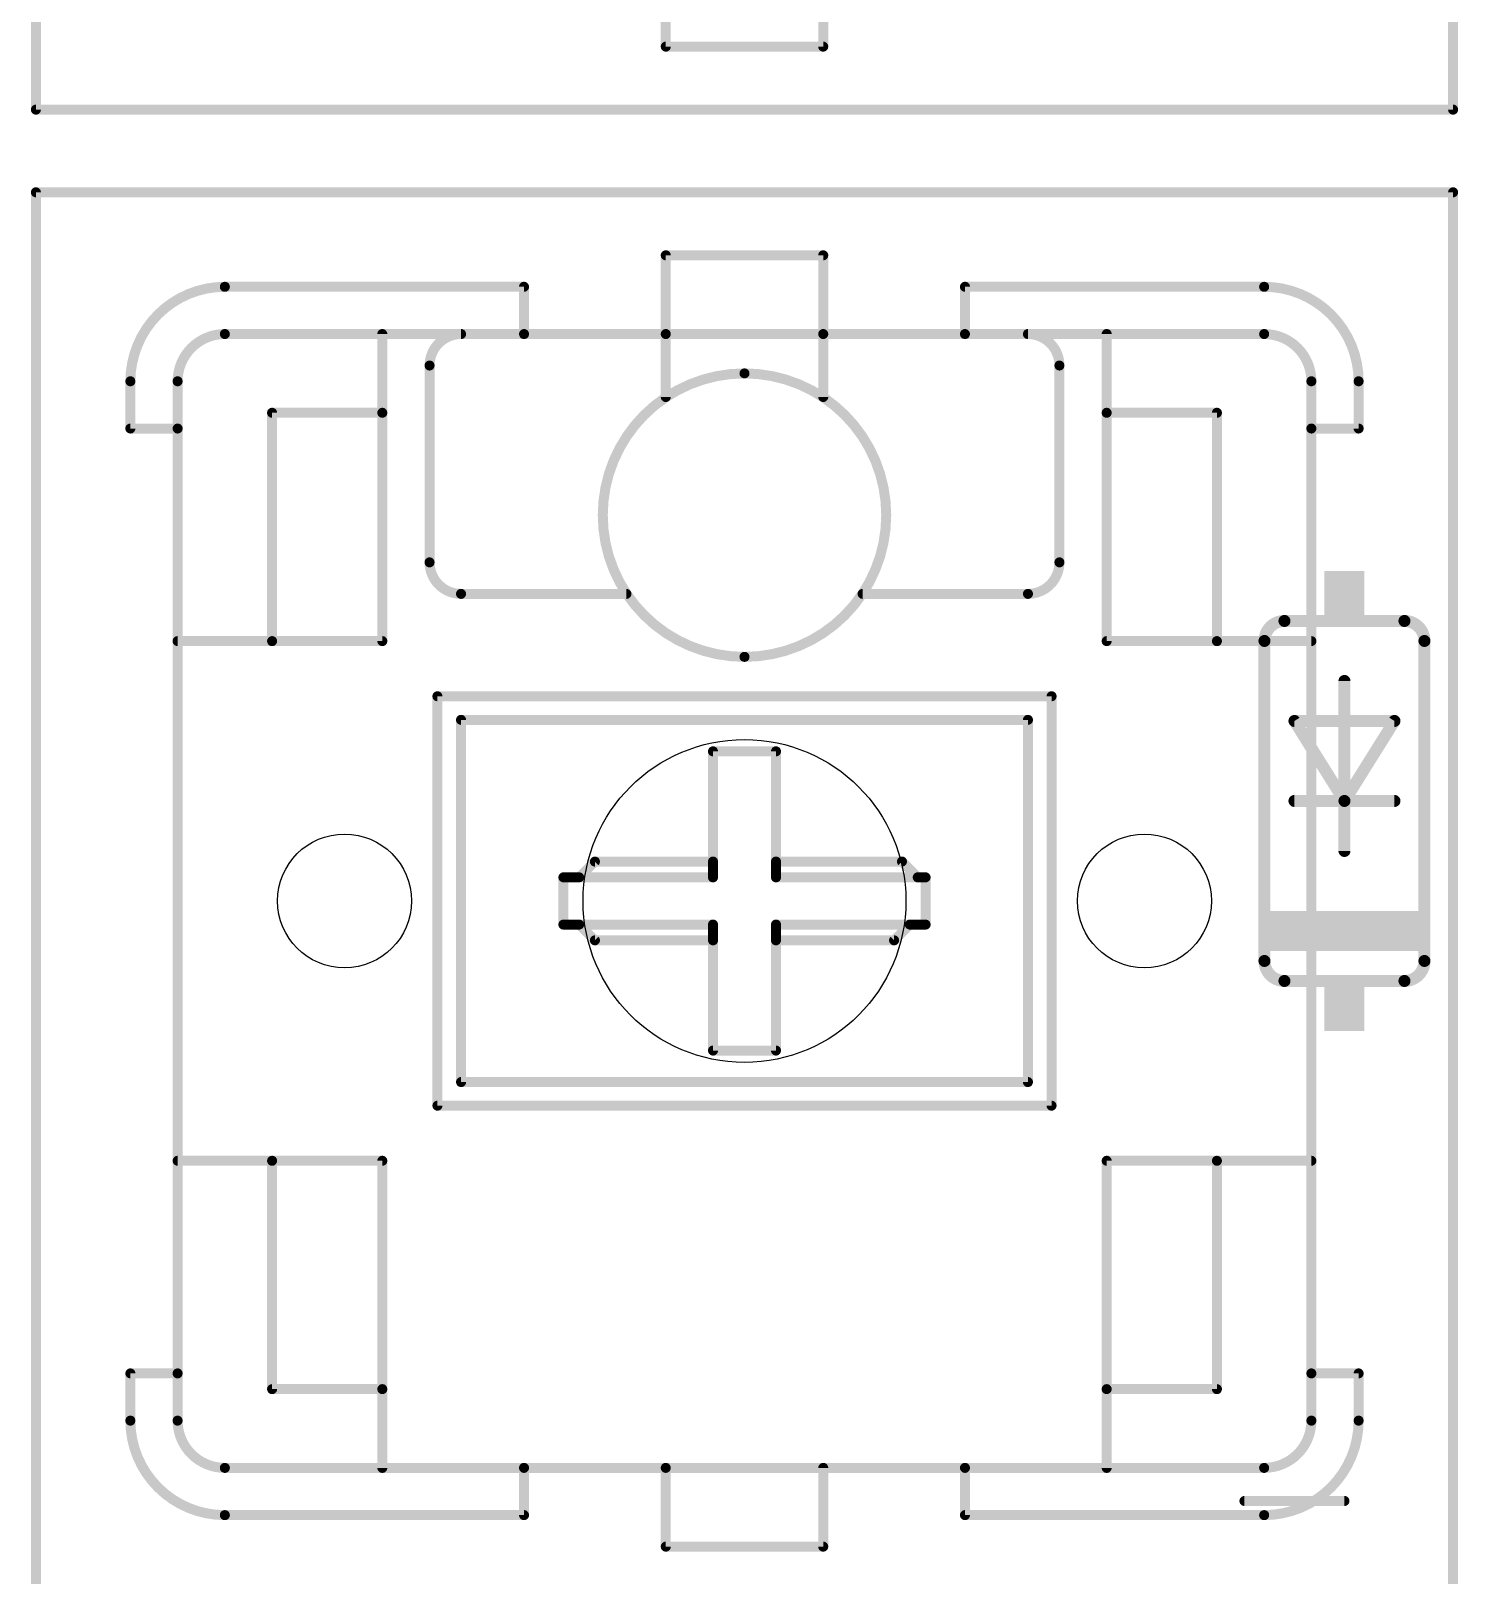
# Model space of a CAD drawing. Extents: x 0 to 155, y -1 to 106.
# Drawn here: x 97.62 to 115.74, y 39.7 to 59.31 of the extents above; entities that cross this region are included whole.
import ezdxf

# ---------------------------------------------------------------- set-up
doc = ezdxf.new("R2010")
doc.units = 0
doc.layers.add('20', color=7, linetype='CONTINUOUS')
doc.layers.add('21', color=253, linetype='CONTINUOUS')

# ---------------------------------------------------------------- blocks, each defined once
blk = doc.blocks.new('RECT')
blk.add_solid([(-0.5, -0.5), (0.5, -0.5), (-0.5, 0.5), (0.5, 0.5)])

msp = doc.modelspace()

# ---------------------------------------------------------------- linework, layer by layer
at = {"layer": '20'}
for centre, radius in [((106.68, 48.26), 2.05), ((101.6, 48.26), 0.85), ((111.76, 48.26), 0.85)]:
    msp.add_circle(centre, radius, dxfattribs=at)
at = {"layer": '21'}
for points, const_width in [([(97.68, 58.31), (97.68, 76.31)], 0.127), ([(115.68, 76.31), (115.68, 58.31)], 0.127), ([(105.68, 59.11), (105.68, 60.11)], 0.127), ([(107.68, 59.11), (107.68, 60.11)], 0.127), ([(105.68, 59.11), (107.68, 59.11)], 0.127), ([(115.68, 58.31), (97.68, 58.31)], 0.127), ([(97.68, 57.26), (115.68, 57.26)], 0.127), ([(97.68, 39.26), (97.68, 57.26)], 0.127), ([(115.68, 57.26), (115.68, 39.26)], 0.127), ([(105.68, 56.46), (107.68, 56.46)], 0.127), ([(105.68, 55.46), (105.68, 56.46)], 0.127), ([(107.68, 55.46), (107.68, 56.46)], 0.127), ([(100.08, 56.06), (103.88, 56.06)], 0.127), ([(103.88, 55.46), (103.88, 56.06)], 0.127), ([(109.48, 56.06), (113.28, 56.06)], 0.127), ([(109.48, 55.46), (109.48, 56.06)], 0.127), ([(100.08, 55.46), (103.88, 55.46)], 0.127), ([(102.08, 55.46), (102.08, 54.46)], 0.127), ([(103.88, 55.46), (105.68, 55.46)], 0.127), ([(105.68, 55.46), (107.68, 55.46)], 0.127), ([(105.68, 54.66), (105.68, 55.46)], 0.127), ([(107.68, 55.46), (109.48, 55.46)], 0.127), ([(107.68, 55.46), (107.68, 54.66)], 0.127), ([(109.48, 55.46), (113.28, 55.46)], 0.127), ([(111.28, 55.46), (111.28, 54.46)], 0.127), ([(102.68, 52.56), (102.68, 55.06)], 0.127), ([(110.68, 52.56), (110.68, 55.06)], 0.127), ([(98.88, 54.26), (98.88, 54.86)], 0.127), ([(99.48, 54.26), (99.48, 54.86)], 0.127), ([(113.88, 54.86), (113.88, 54.26)], 0.127), ([(114.48, 54.86), (114.48, 54.26)], 0.127), ([(100.68, 54.46), (100.68, 51.56)], 0.127), ([(102.08, 54.46), (100.68, 54.46)], 0.127), ([(102.08, 54.46), (102.08, 51.56)], 0.127), ([(111.28, 54.46), (111.28, 51.56)], 0.127), ([(112.68, 54.46), (111.28, 54.46)], 0.127), ([(112.68, 54.46), (112.68, 51.56)], 0.127), ([(99.48, 54.26), (98.88, 54.26)], 0.127), ([(99.48, 42.26), (99.48, 54.26)], 0.127), ([(113.88, 54.26), (113.88, 42.26)], 0.127), ([(113.88, 54.26), (114.48, 54.26)], 0.127), ([(103.08, 52.16), (105.18, 52.16)], 0.127), ([(108.18, 52.16), (110.28, 52.16)], 0.127), ([(113.538, 51.816), (115.062, 51.816)], 0.1524), ([(100.68, 51.56), (99.48, 51.56)], 0.127), ([(102.08, 51.56), (100.68, 51.56)], 0.127), ([(112.68, 51.56), (111.28, 51.56)], 0.127), ([(113.88, 51.56), (112.68, 51.56)], 0.127), ([(113.284, 47.498), (113.284, 51.562)], 0.1524), ([(115.316, 47.498), (115.316, 51.562)], 0.1524), ([(114.3, 49.53), (114.3, 51.054)], 0.1524), ([(102.78, 45.66), (102.78, 50.86)], 0.127), ([(102.78, 50.86), (110.58, 50.86)], 0.127), ([(110.58, 50.86), (110.58, 45.66)], 0.127), ([(103.08, 45.96), (103.08, 50.56)], 0.127), ([(103.08, 50.56), (110.28, 50.56)], 0.127), ([(110.28, 50.56), (110.28, 45.96)], 0.127), ([(113.665, 50.546), (114.935, 50.546)], 0.1524), ([(114.3, 49.53), (113.665, 50.546)], 0.1524), ([(114.935, 50.546), (114.3, 49.53)], 0.1524), ([(106.28, 48.76), (106.28, 50.16)], 0.127), ([(106.28, 50.16), (107.08, 50.16)], 0.127), ([(107.08, 50.16), (107.08, 48.76)], 0.127), ([(113.665, 49.53), (114.3, 49.53)], 0.1524), ([(114.3, 48.895), (114.3, 49.53)], 0.1524), ([(114.3, 49.53), (114.935, 49.53)], 0.1524), ([(104.78, 48.76), (104.58, 48.56)], 0.127), ([(106.28, 48.76), (104.78, 48.76)], 0.127), ([(106.28, 48.56), (106.28, 48.76)], 0.127), ([(107.08, 48.76), (107.08, 48.56)], 0.127), ([(108.68, 48.76), (107.08, 48.76)], 0.127), ([(108.88, 48.56), (108.68, 48.76)], 0.127), ([(104.38, 47.96), (104.38, 48.56)], 0.127), ([(104.38, 48.56), (104.58, 48.56)], 0.127), ([(104.58, 48.56), (106.28, 48.56)], 0.127), ([(107.08, 48.56), (108.88, 48.56)], 0.127), ([(108.98, 48.56), (108.88, 48.56)], 0.127), ([(108.98, 48.56), (108.98, 47.96)], 0.127), ([(104.58, 47.96), (104.38, 47.96)], 0.127), ([(106.28, 47.96), (104.58, 47.96)], 0.127), ([(104.58, 47.96), (104.78, 47.76)], 0.127), ([(106.28, 47.76), (106.28, 47.96)], 0.127), ([(108.78, 47.96), (107.08, 47.96)], 0.127), ([(107.08, 47.96), (107.08, 47.76)], 0.127), ([(108.78, 47.96), (108.58, 47.76)], 0.127), ([(108.98, 47.96), (108.78, 47.96)], 0.127), ([(106.28, 47.76), (104.78, 47.76)], 0.127), ([(106.28, 46.36), (106.28, 47.76)], 0.127), ([(107.08, 47.76), (107.08, 46.36)], 0.127), ([(108.58, 47.76), (107.08, 47.76)], 0.127), ([(113.538, 47.244), (115.062, 47.244)], 0.1524), ([(107.08, 46.36), (106.28, 46.36)], 0.127), ([(110.28, 45.96), (103.08, 45.96)], 0.127), ([(110.58, 45.66), (102.78, 45.66)], 0.127), ([(100.68, 44.96), (99.48, 44.96)], 0.127), ([(102.08, 44.96), (100.68, 44.96)], 0.127), ([(100.68, 44.96), (100.68, 42.06)], 0.127), ([(102.08, 44.96), (102.08, 42.06)], 0.127), ([(112.68, 44.96), (111.28, 44.96)], 0.127), ([(111.28, 44.96), (111.28, 42.06)], 0.127), ([(113.88, 44.96), (112.68, 44.96)], 0.127), ([(112.68, 44.96), (112.68, 42.06)], 0.127), ([(98.88, 41.66), (98.88, 42.26)], 0.127), ([(99.48, 42.26), (98.88, 42.26)], 0.127), ([(99.48, 41.66), (99.48, 42.26)], 0.127), ([(113.88, 42.26), (113.88, 41.66)], 0.127), ([(113.88, 42.26), (114.48, 42.26)], 0.127), ([(114.48, 42.26), (114.48, 41.66)], 0.127), ([(102.08, 42.06), (100.68, 42.06)], 0.127), ([(102.08, 42.06), (102.08, 41.06)], 0.127), ([(111.28, 42.06), (111.28, 41.06)], 0.127), ([(112.68, 42.06), (111.28, 42.06)], 0.127), ([(103.88, 41.06), (100.08, 41.06)], 0.127), ([(105.68, 41.06), (103.88, 41.06)], 0.127), ([(103.88, 40.46), (103.88, 41.06)], 0.127), ([(109.48, 41.06), (105.68, 41.06)], 0.127), ([(105.68, 40.06), (105.68, 41.06)], 0.127), ([(107.68, 40.06), (107.68, 41.06)], 0.127), ([(113.28, 41.06), (109.48, 41.06)], 0.127), ([(109.48, 40.46), (109.48, 41.06)], 0.127), ([(113.03, 40.64), (114.3, 40.64)], 0.127), ([(103.88, 40.46), (100.08, 40.46)], 0.127), ([(113.28, 40.46), (109.48, 40.46)], 0.127), ([(105.68, 40.06), (107.68, 40.06)], 0.127)]:
    msp.add_lwpolyline(points, dxfattribs=dict(at, const_width=const_width))
for points, const_width in [([(105.68, 59.1418, 1), (105.68, 59.0782)], 0.0635), ([(105.6483, 59.11, 1), (105.7118, 59.11)], 0.0635), ([(107.6483, 59.11, 1), (107.7118, 59.11)], 0.0635), ([(107.68, 59.0782, 1), (107.68, 59.1418)], 0.0635), ([(97.68, 58.3418, 1), (97.68, 58.2782)], 0.0635), ([(97.6483, 58.31, 1), (97.7118, 58.31)], 0.0635), ([(115.6483, 58.31, 1), (115.7118, 58.31)], 0.0635), ([(115.68, 58.2782, 1), (115.68, 58.3418)], 0.0635), ([(97.68, 57.2918, 1), (97.68, 57.2283)], 0.0635), ([(97.7118, 57.26, 1), (97.6483, 57.26)], 0.0635), ([(115.7118, 57.26, 1), (115.6483, 57.26)], 0.0635), ([(115.68, 57.2283, 1), (115.68, 57.2918)], 0.0635), ([(105.68, 56.4918, 1), (105.68, 56.4282)], 0.0635), ([(105.7118, 56.46, 1), (105.6483, 56.46)], 0.0635), ([(107.7118, 56.46, 1), (107.6483, 56.46)], 0.0635), ([(107.68, 56.4282, 1), (107.68, 56.4918)], 0.0635), ([(100.08, 56.06, 0.4142), (98.88, 54.86)], 0.127), ([(100.08, 56.0918, 1), (100.08, 56.0282)], 0.0635), ([(100.08, 56.0282, 1), (100.08, 56.0918)], 0.0635), ([(103.9118, 56.06, 1), (103.8483, 56.06)], 0.0635), ([(103.88, 56.0282, 1), (103.88, 56.0918)], 0.0635), ([(109.48, 56.0918, 1), (109.48, 56.0282)], 0.0635), ([(109.5118, 56.06, 1), (109.4483, 56.06)], 0.0635), ([(113.28, 56.0918, 1), (113.28, 56.0282)], 0.0635), ([(114.48, 54.86, 0.4142), (113.28, 56.06)], 0.127), ([(113.28, 56.0282, 1), (113.28, 56.0918)], 0.0635), ([(100.08, 55.46, 0.4142), (99.48, 54.86)], 0.127), ([(100.08, 55.4918, 1), (100.08, 55.4282)], 0.0635), ([(100.08, 55.4282, 1), (100.08, 55.4918)], 0.0635), ([(102.1118, 55.46, 1), (102.0482, 55.46)], 0.0635), ([(103.08, 55.46, 0.4142), (102.68, 55.06)], 0.127), ([(103.08, 55.4282, 1), (103.08, 55.4918)], 0.0635), ([(103.88, 55.4918, 1), (103.88, 55.4282)], 0.0635), ([(103.88, 55.4282, 1), (103.88, 55.4918)], 0.0635), ([(105.68, 55.4918, 1), (105.68, 55.4282)], 0.0635), ([(105.7118, 55.46, 1), (105.6483, 55.46)], 0.0635), ([(105.68, 55.4282, 1), (105.68, 55.4918)], 0.0635), ([(107.68, 55.4918, 1), (107.68, 55.4282)], 0.0635), ([(107.7118, 55.46, 1), (107.6483, 55.46)], 0.0635), ([(107.68, 55.4282, 1), (107.68, 55.4918)], 0.0635), ([(109.48, 55.4918, 1), (109.48, 55.4282)], 0.0635), ([(109.48, 55.4282, 1), (109.48, 55.4918)], 0.0635), ([(110.28, 55.4918, 1), (110.28, 55.4282)], 0.0635), ([(110.68, 55.06, 0.4142), (110.28, 55.46)], 0.127), ([(111.3118, 55.46, 1), (111.2482, 55.46)], 0.0635), ([(113.28, 55.4918, 1), (113.28, 55.4282)], 0.0635), ([(113.88, 54.86, 0.4142), (113.28, 55.46)], 0.127), ([(113.28, 55.4282, 1), (113.28, 55.4918)], 0.0635), ([(103.8483, 55.46, 1), (103.9118, 55.46)], 0.0635), ([(105.6483, 55.46, 1), (105.7118, 55.46)], 0.0635), ([(107.6483, 55.46, 1), (107.7118, 55.46)], 0.0635), ([(109.4483, 55.46, 1), (109.5118, 55.46)], 0.0635), ([(102.7118, 55.06, 1), (102.6483, 55.06)], 0.0635), ([(110.7118, 55.06, 1), (110.6483, 55.06)], 0.0635), ([(98.9118, 54.86, 1), (98.8483, 54.86)], 0.0635), ([(99.5118, 54.86, 1), (99.4483, 54.86)], 0.0635), ([(102.6483, 55.06, 1), (102.7118, 55.06)], 0.0635), ([(106.68, 54.96, 1), (106.68, 51.36)], 0.127), ([(106.68, 54.9918, 1), (106.68, 54.9282)], 0.0635), ([(106.68, 51.36, 1), (106.68, 54.96)], 0.127), ([(106.68, 54.9282, 1), (106.68, 54.9918)], 0.0635), ([(110.6483, 55.06, 1), (110.7118, 55.06)], 0.0635), ([(113.9118, 54.86, 1), (113.8483, 54.86)], 0.0635), ([(114.5118, 54.86, 1), (114.4483, 54.86)], 0.0635), ([(98.8483, 54.86, 1), (98.9118, 54.86)], 0.0635), ([(99.4483, 54.86, 1), (99.5118, 54.86)], 0.0635), ([(113.8483, 54.86, 1), (113.9118, 54.86)], 0.0635), ([(114.4483, 54.86, 1), (114.5118, 54.86)], 0.0635), ([(100.68, 54.4918, 1), (100.68, 54.4282)], 0.0635), ([(100.7118, 54.46, 1), (100.6483, 54.46)], 0.0635), ([(102.1118, 54.46, 1), (102.0482, 54.46)], 0.0635), ([(102.08, 54.4282, 1), (102.08, 54.4918)], 0.0635), ([(105.6483, 54.66, 1), (105.7118, 54.66)], 0.0635), ([(107.6483, 54.66, 1), (107.7118, 54.66)], 0.0635), ([(111.3118, 54.46, 1), (111.2482, 54.46)], 0.0635), ([(111.28, 54.4918, 1), (111.28, 54.4282)], 0.0635), ([(112.7118, 54.46, 1), (112.6483, 54.46)], 0.0635), ([(112.68, 54.4282, 1), (112.68, 54.4918)], 0.0635), ([(102.0482, 54.46, 1), (102.1118, 54.46)], 0.0635), ([(111.2482, 54.46, 1), (111.3118, 54.46)], 0.0635), ([(98.88, 54.2918, 1), (98.88, 54.2283)], 0.0635), ([(98.8483, 54.26, 1), (98.9118, 54.26)], 0.0635), ([(99.5118, 54.26, 1), (99.4483, 54.26)], 0.0635), ([(99.4483, 54.26, 1), (99.5118, 54.26)], 0.0635), ([(99.48, 54.2283, 1), (99.48, 54.2918)], 0.0635), ([(113.88, 54.2918, 1), (113.88, 54.2283)], 0.0635), ([(113.9118, 54.26, 1), (113.8483, 54.26)], 0.0635), ([(113.8483, 54.26, 1), (113.9118, 54.26)], 0.0635), ([(114.4483, 54.26, 1), (114.5118, 54.26)], 0.0635), ([(114.48, 54.2283, 1), (114.48, 54.2918)], 0.0635), ([(102.68, 52.56, 0.4142), (103.08, 52.16)], 0.127), ([(102.7118, 52.56, 1), (102.6483, 52.56)], 0.0635), ([(102.6483, 52.56, 1), (102.7118, 52.56)], 0.0635), ([(110.28, 52.16, 0.4142), (110.68, 52.56)], 0.127), ([(110.7118, 52.56, 1), (110.6483, 52.56)], 0.0635), ([(110.6483, 52.56, 1), (110.7118, 52.56)], 0.0635), ([(103.08, 52.1918, 1), (103.08, 52.1283)], 0.0635), ([(103.08, 52.1283, 1), (103.08, 52.1918)], 0.0635), ([(105.18, 52.1283, 1), (105.18, 52.1918)], 0.0635), ([(108.18, 52.1918, 1), (108.18, 52.1283)], 0.0635), ([(110.28, 52.1918, 1), (110.28, 52.1283)], 0.0635), ([(110.28, 52.1283, 1), (110.28, 52.1918)], 0.0635), ([(113.538, 51.816, 0.4142), (113.284, 51.562)], 0.1524), ([(113.538, 51.8541, 1), (113.538, 51.7779)], 0.0762), ([(113.538, 51.7779, 1), (113.538, 51.8541)], 0.0762), ([(115.316, 51.562, 0.4142), (115.062, 51.816)], 0.1524), ([(115.062, 51.8541, 1), (115.062, 51.7779)], 0.0762), ([(115.062, 51.7779, 1), (115.062, 51.8541)], 0.0762), ([(99.48, 51.5918, 1), (99.48, 51.5282)], 0.0635), ([(100.68, 51.5918, 1), (100.68, 51.5282)], 0.0635), ([(100.6483, 51.56, 1), (100.7118, 51.56)], 0.0635), ([(100.68, 51.5282, 1), (100.68, 51.5918)], 0.0635), ([(102.0482, 51.56, 1), (102.1118, 51.56)], 0.0635), ([(102.08, 51.5282, 1), (102.08, 51.5918)], 0.0635), ([(111.28, 51.5918, 1), (111.28, 51.5282)], 0.0635), ([(111.2482, 51.56, 1), (111.3118, 51.56)], 0.0635), ([(112.68, 51.5918, 1), (112.68, 51.5282)], 0.0635), ([(112.6483, 51.56, 1), (112.7118, 51.56)], 0.0635), ([(112.68, 51.5282, 1), (112.68, 51.5918)], 0.0635), ([(113.3221, 51.562, 1), (113.2459, 51.562)], 0.0762), ([(113.2459, 51.562, 1), (113.3221, 51.562)], 0.0762), ([(113.88, 51.5282, 1), (113.88, 51.5918)], 0.0635), ([(115.3541, 51.562, 1), (115.2779, 51.562)], 0.0762), ([(115.2779, 51.562, 1), (115.3541, 51.562)], 0.0762), ([(106.68, 51.3918, 1), (106.68, 51.3282)], 0.0635), ([(106.68, 51.3282, 1), (106.68, 51.3918)], 0.0635), ([(114.3381, 51.054, 1), (114.2619, 51.054)], 0.0762), ([(102.8118, 50.86, 1), (102.7482, 50.86)], 0.0635), ([(102.78, 50.8918, 1), (102.78, 50.8282)], 0.0635), ([(110.6118, 50.86, 1), (110.5482, 50.86)], 0.0635), ([(110.58, 50.8282, 1), (110.58, 50.8918)], 0.0635), ([(103.1118, 50.56, 1), (103.0482, 50.56)], 0.0635), ([(103.08, 50.5918, 1), (103.08, 50.5282)], 0.0635), ([(110.3118, 50.56, 1), (110.2482, 50.56)], 0.0635), ([(110.28, 50.5282, 1), (110.28, 50.5918)], 0.0635), ([(113.665, 50.5841, 1), (113.665, 50.5079)], 0.0762), ([(113.6973, 50.5662, 1), (113.6327, 50.5258)], 0.0762), ([(114.9673, 50.5258, 1), (114.9027, 50.5662)], 0.0762), ([(114.935, 50.5079, 1), (114.935, 50.5841)], 0.0762), ([(106.3118, 50.16, 1), (106.2482, 50.16)], 0.0635), ([(106.28, 50.1918, 1), (106.28, 50.1283)], 0.0635), ([(107.1118, 50.16, 1), (107.0482, 50.16)], 0.0635), ([(107.08, 50.1283, 1), (107.08, 50.1918)], 0.0635), ([(113.665, 49.5681, 1), (113.665, 49.4919)], 0.0762), ([(114.3381, 49.53, 1), (114.2619, 49.53)], 0.0762), ([(114.3, 49.5681, 1), (114.3, 49.4919)], 0.0762), ([(114.2677, 49.5502, 1), (114.3323, 49.5098)], 0.0762), ([(114.2619, 49.53, 1), (114.3381, 49.53)], 0.0762), ([(114.2677, 49.5098, 1), (114.3323, 49.5502)], 0.0762), ([(114.3, 49.4919, 1), (114.3, 49.5681)], 0.0762), ([(114.935, 49.4919, 1), (114.935, 49.5681)], 0.0762), ([(114.2619, 48.895, 1), (114.3381, 48.895)], 0.0762), ([(104.78, 48.7918, 1), (104.78, 48.7283)], 0.0635), ([(104.8025, 48.7375, 1), (104.7575, 48.7825)], 0.0635), ([(106.3118, 48.76, 1), (106.2482, 48.76)], 0.0635), ([(106.2482, 48.76, 1), (106.3118, 48.76)], 0.0635), ([(106.28, 48.7283, 1), (106.28, 48.7918)], 0.0635), ([(107.1118, 48.76, 1), (107.0482, 48.76)], 0.0635), ([(107.0482, 48.76, 1), (107.1118, 48.76)], 0.0635), ([(107.08, 48.7918, 1), (107.08, 48.7283)], 0.0635), ([(108.7025, 48.7825, 1), (108.6575, 48.7375)], 0.0635), ([(108.68, 48.7283, 1), (108.68, 48.7918)], 0.0635), ([(104.38, 48.5918, 1), (104.38, 48.5282)], 0.0635), ([(104.4118, 48.56, 1), (104.3483, 48.56)], 0.0635), ([(104.58, 48.5918, 1), (104.58, 48.5282)], 0.0635), ([(104.5575, 48.5825, 1), (104.6025, 48.5375)], 0.0635), ([(104.58, 48.5282, 1), (104.58, 48.5918)], 0.0635), ([(106.2482, 48.56, 1), (106.3118, 48.56)], 0.0635), ([(106.28, 48.5282, 1), (106.28, 48.5918)], 0.0635), ([(107.08, 48.5918, 1), (107.08, 48.5282)], 0.0635), ([(107.0482, 48.56, 1), (107.1118, 48.56)], 0.0635), ([(108.88, 48.5918, 1), (108.88, 48.5282)], 0.0635), ([(108.8575, 48.5375, 1), (108.9025, 48.5825)], 0.0635), ([(108.88, 48.5282, 1), (108.88, 48.5918)], 0.0635), ([(109.0118, 48.56, 1), (108.9483, 48.56)], 0.0635), ([(108.98, 48.5282, 1), (108.98, 48.5918)], 0.0635), ([(104.38, 47.9918, 1), (104.38, 47.9282)], 0.0635), ([(104.3483, 47.96, 1), (104.4118, 47.96)], 0.0635), ([(104.58, 47.9918, 1), (104.58, 47.9282)], 0.0635), ([(104.6025, 47.9825, 1), (104.5575, 47.9375)], 0.0635), ([(104.58, 47.9282, 1), (104.58, 47.9918)], 0.0635), ([(106.3118, 47.96, 1), (106.2482, 47.96)], 0.0635), ([(106.28, 47.9282, 1), (106.28, 47.9918)], 0.0635), ([(107.08, 47.9918, 1), (107.08, 47.9282)], 0.0635), ([(107.1118, 47.96, 1), (107.0482, 47.96)], 0.0635), ([(108.78, 47.9918, 1), (108.78, 47.9282)], 0.0635), ([(108.8025, 47.9375, 1), (108.7575, 47.9825)], 0.0635), ([(108.78, 47.9282, 1), (108.78, 47.9918)], 0.0635), ([(108.9483, 47.96, 1), (109.0118, 47.96)], 0.0635), ([(108.98, 47.9282, 1), (108.98, 47.9918)], 0.0635), ([(104.78, 47.7918, 1), (104.78, 47.7283)], 0.0635), ([(104.7575, 47.7375, 1), (104.8025, 47.7825)], 0.0635), ([(106.3118, 47.76, 1), (106.2482, 47.76)], 0.0635), ([(106.2482, 47.76, 1), (106.3118, 47.76)], 0.0635), ([(106.28, 47.7283, 1), (106.28, 47.7918)], 0.0635), ([(107.1118, 47.76, 1), (107.0482, 47.76)], 0.0635), ([(107.0482, 47.76, 1), (107.1118, 47.76)], 0.0635), ([(107.08, 47.7918, 1), (107.08, 47.7283)], 0.0635), ([(108.5575, 47.7825, 1), (108.6025, 47.7375)], 0.0635), ([(108.58, 47.7283, 1), (108.58, 47.7918)], 0.0635), ([(113.284, 47.498, 0.4142), (113.538, 47.244)], 0.1524), ([(113.3221, 47.498, 1), (113.2459, 47.498)], 0.0762), ([(113.2459, 47.498, 1), (113.3221, 47.498)], 0.0762), ([(115.062, 47.244, 0.4142), (115.316, 47.498)], 0.1524), ([(115.3541, 47.498, 1), (115.2779, 47.498)], 0.0762), ([(115.2779, 47.498, 1), (115.3541, 47.498)], 0.0762), ([(113.538, 47.2821, 1), (113.538, 47.2059)], 0.0762), ([(113.538, 47.2059, 1), (113.538, 47.2821)], 0.0762), ([(115.062, 47.2821, 1), (115.062, 47.2059)], 0.0762), ([(115.062, 47.2059, 1), (115.062, 47.2821)], 0.0762), ([(106.28, 46.3918, 1), (106.28, 46.3282)], 0.0635), ([(106.2482, 46.36, 1), (106.3118, 46.36)], 0.0635), ([(107.0482, 46.36, 1), (107.1118, 46.36)], 0.0635), ([(107.08, 46.3282, 1), (107.08, 46.3918)], 0.0635), ([(103.08, 45.9918, 1), (103.08, 45.9282)], 0.0635), ([(103.0482, 45.96, 1), (103.1118, 45.96)], 0.0635), ([(110.2482, 45.96, 1), (110.3118, 45.96)], 0.0635), ([(110.28, 45.9282, 1), (110.28, 45.9918)], 0.0635), ([(102.78, 45.6918, 1), (102.78, 45.6283)], 0.0635), ([(110.58, 45.6283, 1), (110.58, 45.6918)], 0.0635), ([(102.7482, 45.66, 1), (102.8118, 45.66)], 0.0635), ([(110.5482, 45.66, 1), (110.6118, 45.66)], 0.0635), ([(99.48, 44.9918, 1), (99.48, 44.9282)], 0.0635), ([(100.68, 44.9918, 1), (100.68, 44.9282)], 0.0635), ([(100.7118, 44.96, 1), (100.6483, 44.96)], 0.0635), ([(100.68, 44.9282, 1), (100.68, 44.9918)], 0.0635), ([(102.1118, 44.96, 1), (102.0482, 44.96)], 0.0635), ([(102.08, 44.9282, 1), (102.08, 44.9918)], 0.0635), ([(111.28, 44.9918, 1), (111.28, 44.9282)], 0.0635), ([(111.3118, 44.96, 1), (111.2482, 44.96)], 0.0635), ([(112.68, 44.9918, 1), (112.68, 44.9282)], 0.0635), ([(112.7118, 44.96, 1), (112.6483, 44.96)], 0.0635), ([(112.68, 44.9282, 1), (112.68, 44.9918)], 0.0635), ([(113.88, 44.9282, 1), (113.88, 44.9918)], 0.0635), ([(98.88, 42.2918, 1), (98.88, 42.2283)], 0.0635), ([(98.9118, 42.26, 1), (98.8483, 42.26)], 0.0635), ([(99.5118, 42.26, 1), (99.4483, 42.26)], 0.0635), ([(99.4483, 42.26, 1), (99.5118, 42.26)], 0.0635), ([(99.48, 42.2283, 1), (99.48, 42.2918)], 0.0635), ([(113.88, 42.2918, 1), (113.88, 42.2283)], 0.0635), ([(113.9118, 42.26, 1), (113.8483, 42.26)], 0.0635), ([(113.8483, 42.26, 1), (113.9118, 42.26)], 0.0635), ([(114.5118, 42.26, 1), (114.4483, 42.26)], 0.0635), ([(114.48, 42.2283, 1), (114.48, 42.2918)], 0.0635), ([(100.68, 42.0918, 1), (100.68, 42.0282)], 0.0635), ([(100.6483, 42.06, 1), (100.7118, 42.06)], 0.0635), ([(102.1118, 42.06, 1), (102.0482, 42.06)], 0.0635), ([(102.0482, 42.06, 1), (102.1118, 42.06)], 0.0635), ([(102.08, 42.0282, 1), (102.08, 42.0918)], 0.0635), ([(111.3118, 42.06, 1), (111.2482, 42.06)], 0.0635), ([(111.28, 42.0918, 1), (111.28, 42.0282)], 0.0635), ([(111.2482, 42.06, 1), (111.3118, 42.06)], 0.0635), ([(112.6483, 42.06, 1), (112.7118, 42.06)], 0.0635), ([(112.68, 42.0282, 1), (112.68, 42.0918)], 0.0635), ([(98.88, 41.66, 0.4142), (100.08, 40.46)], 0.127), ([(98.9118, 41.66, 1), (98.8483, 41.66)], 0.0635), ([(98.8483, 41.66, 1), (98.9118, 41.66)], 0.0635), ([(99.48, 41.66, 0.4142), (100.08, 41.06)], 0.127), ([(99.5118, 41.66, 1), (99.4483, 41.66)], 0.0635), ([(99.4483, 41.66, 1), (99.5118, 41.66)], 0.0635), ([(113.28, 40.46, 0.4142), (114.48, 41.66)], 0.127), ([(113.28, 41.06, 0.4142), (113.88, 41.66)], 0.127), ([(113.9118, 41.66, 1), (113.8483, 41.66)], 0.0635), ([(113.8483, 41.66, 1), (113.9118, 41.66)], 0.0635), ([(114.5118, 41.66, 1), (114.4483, 41.66)], 0.0635), ([(114.4483, 41.66, 1), (114.5118, 41.66)], 0.0635), ([(100.08, 41.0918, 1), (100.08, 41.0282)], 0.0635), ([(100.08, 41.0282, 1), (100.08, 41.0918)], 0.0635), ([(102.0482, 41.06, 1), (102.1118, 41.06)], 0.0635), ([(103.88, 41.0918, 1), (103.88, 41.0282)], 0.0635), ([(103.9118, 41.06, 1), (103.8483, 41.06)], 0.0635), ([(103.88, 41.0282, 1), (103.88, 41.0918)], 0.0635), ([(105.68, 41.0918, 1), (105.68, 41.0282)], 0.0635), ([(105.7118, 41.06, 1), (105.6483, 41.06)], 0.0635), ([(105.68, 41.0282, 1), (105.68, 41.0918)], 0.0635), ([(107.7118, 41.06, 1), (107.6483, 41.06)], 0.0635), ([(109.48, 41.0918, 1), (109.48, 41.0282)], 0.0635), ([(109.5118, 41.06, 1), (109.4483, 41.06)], 0.0635), ([(109.48, 41.0282, 1), (109.48, 41.0918)], 0.0635), ([(111.2482, 41.06, 1), (111.3118, 41.06)], 0.0635), ([(113.28, 41.0918, 1), (113.28, 41.0282)], 0.0635), ([(113.28, 41.0282, 1), (113.28, 41.0918)], 0.0635), ([(113.03, 40.6718, 1), (113.03, 40.6082)], 0.0635), ([(114.3, 40.6082, 1), (114.3, 40.6718)], 0.0635), ([(100.08, 40.4918, 1), (100.08, 40.4282)], 0.0635), ([(100.08, 40.4282, 1), (100.08, 40.4918)], 0.0635), ([(103.8483, 40.46, 1), (103.9118, 40.46)], 0.0635), ([(103.88, 40.4282, 1), (103.88, 40.4918)], 0.0635), ([(109.48, 40.4918, 1), (109.48, 40.4282)], 0.0635), ([(109.4483, 40.46, 1), (109.5118, 40.46)], 0.0635), ([(113.28, 40.4918, 1), (113.28, 40.4282)], 0.0635), ([(113.28, 40.4282, 1), (113.28, 40.4918)], 0.0635), ([(105.68, 40.0918, 1), (105.68, 40.0282)], 0.0635), ([(105.6483, 40.06, 1), (105.7118, 40.06)], 0.0635), ([(107.6483, 40.06, 1), (107.7118, 40.06)], 0.0635), ([(107.68, 40.0282, 1), (107.68, 40.0918)], 0.0635)]:
    msp.add_lwpolyline(points, format="xyb", dxfattribs=dict(at, const_width=const_width))

# ---------------------------------------------------------------- block references
at = {"layer": '21', "rotation": 90}
for p, xscale, yscale in [((114.3, 52.1335), 0.635, 0.508), ((114.3, 47.879), 0.508, 2.032), ((114.3, 46.9265), 0.635, 0.508)]:
    msp.add_blockref('RECT', p, dxfattribs=dict(at, xscale=xscale, yscale=yscale))

doc.saveas('drawing.dxf')
